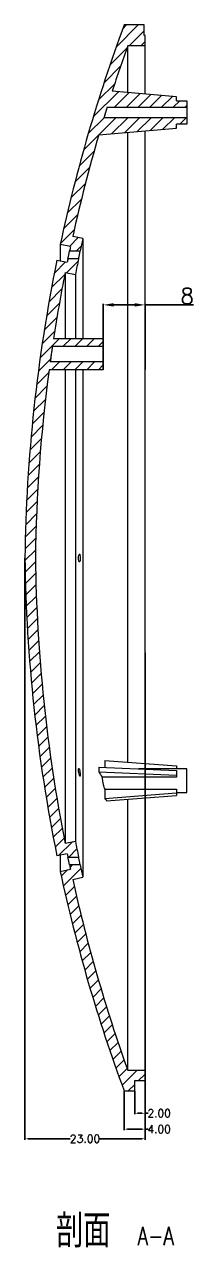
# Model space of a CAD drawing. Header units: inches. Extents: x 725 to 5279, y 573 to 1304.
# Drawn here: x 2531.1 to 2563.4, y 947.2 to 1181.2 of the extents above; entities that cross this region are included whole.
import ezdxf

# ---------------------------------------------------------------- set-up
doc = ezdxf.new("R2010")
doc.units = ezdxf.units.IN
doc.styles.add('SLDTEXTSTYLE1', font='TXT', dxfattribs={"width": 0.75, "bigfont": 'bigfont'})
doc.styles.add('SLDTEXTSTYLE3', font='TXT', dxfattribs={"width": 0.75, "bigfont": 'bigfont'})
doc.styles.get("Standard").update_dxf_attribs({"font": 'txt', "bigfont": 'gbcbig.shx'})
doc.dimstyles.new('2', dxfattribs={"dimtxt": 1.5, "dimasz": 0.6, "dimexe": 0.18, "dimexo": 0.0625, "dimgap": 0.09, "dimtad": 0, "dimtih": 1, "dimtoh": 1, "dimzin": 0, "dimdsep": 46, "dimtxsty": 'Standard', "dimcen": 0, "dimclrd": 3, "dimclre": 3, "dimadec": 0, "dimazin": 2, "dimtfac": 1, "dimtofl": 0, "dimtmove": 0, "dimatfit": 3, "dimfxl": 1, "dimtolj": 1, "dimtzin": 0, "dimarcsym": 0})
doc.dimstyles.new('3', dxfattribs={"dimtxt": 3, "dimasz": 2, "dimexe": 0.18, "dimexo": 0.0625, "dimgap": 0.2, "dimtad": 1, "dimzin": 12, "dimdsep": 46, "dimtxsty": 'Standard', "dimcen": 1, "dimclrd": 3, "dimclre": 3, "dimadec": 0, "dimazin": 0, "dimtfac": 1, "dimtofl": 0, "dimtmove": 0, "dimatfit": 3, "dimfxl": 1, "dimtolj": 1, "dimtzin": 0, "dimarcsym": 0})
pattern_1 = [(45, (0, 0), (-1.122532015133644, 1.122532015133644), [])]

# ---------------------------------------------------------------- blocks, each defined once
blk = doc.blocks.new('SW_NOTE_2')
at = {"color": 0, "linetype": 'Continuous', "lineweight": 0, "attachment_point": 2}
for s, insert, char_height, style in [('剖面', (8.334375000000005, 8.185580147551995), 6.35, 'SLDTEXTSTYLE1'), ('A-A', (22.23242989182472, 5.799029312625548), 3.5, 'SLDTEXTSTYLE3')]:
    blk.add_mtext(s, dxfattribs=dict(at, insert=insert, char_height=char_height, style=style))
blk = doc.blocks.new('*D98')
at = {"color": 3, "lineweight": -2}
for p, q in [((2531.152137817136, 1079.050385124267), (2531.152137817136, 967.7902256365917)), ((2554.152137817136, 1060.988237318586), (2554.152137817136, 967.7902256365917)), ((2531.752137817135, 967.9702256365917), (2539.812137817135, 967.9702256365917)), ((2553.552137817136, 967.9702256365917), (2545.492137817136, 967.9702256365917))]:
    blk.add_line(p, q, dxfattribs=at)
at = {"color": 3}
for points in [[(2531.752137817135, 968.0702256365918), (2531.752137817135, 967.8702256365917), (2531.152137817136, 967.9702256365917)], [(2553.552137817136, 968.0702256365918), (2553.552137817136, 967.8702256365917), (2554.152137817136, 967.9702256365917)]]:
    blk.add_solid(points, dxfattribs=at)
at = {"layer": 'Defpoints', "color": 0}
for p in [(2531.152137817136, 1079.112885124267), (2554.152137817136, 1061.050737318586), (2554.152137817136, 967.9702256365917)]:
    blk.add_point(p, dxfattribs=at)
at = {"color": 0, "insert": (2542.652137817136, 967.9702256365917), "char_height": 1.5, "attachment_point": 5}
blk.add_mtext('\\A1;23.00', dxfattribs=at)
blk = doc.blocks.new('*D99')
at = {"color": 3, "lineweight": -2}
for p, q in [((2554.152137817136, 979.6406202088356), (2554.152137817136, 972.675656378265)), ((2552.152137817136, 977.0503851242315), (2552.152137817136, 972.675656378265)), ((2552.752137817136, 972.8556563782649), (2553.552137817136, 972.8556563782649)), ((2554.152137817136, 972.8556563782649), (2554.752137817136, 972.8556563782649))]:
    blk.add_line(p, q, dxfattribs=at)
at = {"color": 3}
for points in [[(2552.752137817136, 972.955656378265), (2552.752137817136, 972.7556563782649), (2552.152137817136, 972.8556563782649)], [(2553.552137817136, 972.955656378265), (2553.552137817136, 972.7556563782649), (2554.152137817136, 972.8556563782649)]]:
    blk.add_solid(points, dxfattribs=at)
at = {"layer": 'Defpoints', "color": 0}
for p in [(2554.152137817136, 979.7031202088356), (2552.152137817136, 977.1128851242315), (2554.152137817136, 972.8556563782649)]:
    blk.add_point(p, dxfattribs=at)
at = {"color": 0, "insert": (2556.842137817136, 972.8556563782649), "char_height": 1.5, "attachment_point": 5}
blk.add_mtext('\\A1;2.00', dxfattribs=at)
blk = doc.blocks.new('*D100')
at = {"color": 3, "lineweight": -2}
for p, q in [((2550.152137817156, 977.050385124179), (2550.152137817156, 969.6288923232108)), ((2554.152137817136, 978.0791089245149), (2554.152137817136, 969.6288923232108)), ((2550.752137817155, 969.8088923232108), (2553.552137817136, 969.8088923232108)), ((2554.152137817136, 969.8088923232108), (2554.752137817136, 969.8088923232108))]:
    blk.add_line(p, q, dxfattribs=at)
at = {"color": 3}
for points in [[(2550.752137817155, 969.9088923232108), (2550.752137817155, 969.7088923232108), (2550.152137817156, 969.8088923232108)], [(2553.552137817136, 969.9088923232108), (2553.552137817136, 969.7088923232108), (2554.152137817136, 969.8088923232108)]]:
    blk.add_solid(points, dxfattribs=at)
at = {"layer": 'Defpoints', "color": 0}
for p in [(2550.152137817156, 977.112885124179), (2554.152137817136, 978.1416089245149), (2554.152137817136, 969.8088923232108)]:
    blk.add_point(p, dxfattribs=at)
at = {"color": 0, "insert": (2556.842137817136, 969.8088923232108), "char_height": 1.5, "attachment_point": 5}
blk.add_mtext('\\A1;4.00', dxfattribs=at)
blk = doc.blocks.new('*D112')
at = {"color": 3, "lineweight": -2}
for p, q in [((2546.152137817136, 1115.175385124232), (2546.152137817136, 1127.720126090589)), ((2548.152137817136, 1127.540126090589), (2552.152137817136, 1127.540126090589)), ((2554.152137817136, 1115.175385124232), (2554.152137817136, 1127.720126090589)), ((2554.152137817136, 1127.540126090589), (2563.418078225935, 1127.540126090589))]:
    blk.add_line(p, q, dxfattribs=at)
at = {"color": 3}
for points in [[(2548.152137817136, 1127.873459423923), (2548.152137817136, 1127.206792757256), (2546.152137817136, 1127.540126090589)], [(2552.152137817136, 1127.873459423923), (2552.152137817136, 1127.206792757256), (2554.152137817136, 1127.540126090589)]]:
    blk.add_solid(points, dxfattribs=at)
at = {"layer": 'Defpoints', "color": 0}
for p in [(2554.152137817136, 1127.540126090589), (2546.152137817136, 1115.112885124232), (2554.152137817136, 1115.112885124232)]:
    blk.add_point(p, dxfattribs=at)
at = {"color": 0, "insert": (2562.218078225935, 1129.240126090589), "char_height": 3, "attachment_point": 5}
blk.add_mtext('\\A1;8', dxfattribs=at)

msp = doc.modelspace()

# ---------------------------------------------------------------- hatches: boundary and pattern name
at = {"linetype": 'Continuous', "lineweight": 0}
h = msp.add_hatch(dxfattribs=at)
h.set_pattern_fill('ANSI31', color=4, scale=0.5, style=0)
h.set_pattern_definition(pattern_1)
edge = h.paths.add_edge_path(flags=0)
edge.add_arc((2835.234967912694, 1075.239612851529), 302.1074971075566, 162.6435590471385, 163.0405343827136, ccw=False)
edge.add_line((2546.883211192793, 1165.362885124232), (2562.152137817136, 1165.362885124232))
edge.add_line((2562.152137817136, 1165.362885124232), (2562.152137817136, 1166.612885124232))
edge.add_line((2562.152137817136, 1166.612885124232), (2560.152137817136, 1166.612885124232))
edge.add_line((2560.152137817136, 1166.612885124232), (2560.152137817136, 1167.362885124232))
edge.add_line((2560.152137817136, 1167.362885124232), (2547.862417914124, 1168.438096293654))
edge.add_arc((2835.234967912694, 1075.239612851529), 302.1074971075566, 160.2930968752425, 162.0314780792557, ccw=False)
edge.add_line((2550.821929876382, 1177.112885124232), (2554.152137817136, 1177.112885124232))
edge.add_line((2554.152137817136, 1177.112885124232), (2554.152137817136, 1179.112885124232))
edge.add_line((2554.152137817136, 1179.112885124232), (2553.952137817136, 1179.112885124232))
edge.add_line((2553.952137817136, 1179.112885124232), (2553.952137817136, 1181.112885124232))
edge.add_line((2553.952137817136, 1181.112885124232), (2550.152137817136, 1181.112885124232))
edge.add_arc((2835.234967912694, 1075.239612851529), 304.1074971075566, 159.6261497591161, 167.8755862298603)
edge.add_line((2537.910944520369, 1139.112885124232), (2539.866332179143, 1138.69281476832))
edge.add_arc((2835.234967912694, 1075.239612851529), 302.1074971075566, 167.8755862298603, 168.0365281163747)
edge.add_line((2539.689259809106, 1137.862885124232), (2541.733970316398, 1137.862885124232))
edge.add_arc((2835.234967912694, 1075.239612851529), 300.1074971075566, 167.4937483605428, 167.9556088354194, ccw=False)
edge.add_line((2542.248305890334, 1140.226732322677), (2540.292875095658, 1140.646811945352))
edge.add_arc((2835.234967912694, 1075.239612851529), 302.1074971075566, 163.69395917008, 167.496276225425, ccw=False)
edge.add_line((2545.279534825814, 1160.061700965369), (2560.152137817136, 1161.362885124231))
edge.add_line((2560.152137817136, 1161.362885124232), (2560.152137817136, 1162.112885124232))
edge.add_line((2560.152137817136, 1162.112885124232), (2562.152137817136, 1162.112885124232))
edge.add_line((2562.152137817136, 1162.112885124232), (2562.152137817136, 1163.362885124232))
edge.add_line((2562.152137817136, 1163.362885124232), (2546.265715755057, 1163.36288512423))
h = msp.add_hatch(dxfattribs=at)
h.set_pattern_fill('ANSI31', color=4, scale=0.5, style=0)
h.set_pattern_definition(pattern_1)
edge = h.paths.add_edge_path(flags=0)
edge.add_arc((2835.234967912694, 1075.239612851529), 304.1074971075566, 168.4530853159077, 179.2702312284993)
edge.add_arc((2835.234967912694, 1082.986157396933), 304.1074971075566, 180.7297687715015, 191.5469146840931)
edge.add_line((2537.282262739816, 1022.112885124232), (2539.241785000903, 1022.513225614694))
edge.add_arc((2835.234967912694, 1082.986157396933), 302.1074971075566, 191.5469146840931, 191.6728302945046)
edge.add_line((2539.375397516079, 1021.862885124232), (2541.417923807287, 1021.862885124232))
edge.add_arc((2835.234967912694, 1082.986157396933), 300.1074971075566, 191.1650768147757, 191.7517269645966, ccw=False)
edge.add_line((2540.807496245257, 1024.874422371357), (2538.847930757058, 1024.474073049373))
edge.add_arc((2835.234967912694, 1082.986157396933), 302.1074971075566, 180.7346002214765, 191.1676046796579, ccw=False)
edge.add_arc((2835.234967912694, 1075.239612851529), 302.1074971075566, 172.4157608359285, 179.2653997785227, ccw=False)
edge.add_line((2535.770342344232, 1115.112885124232), (2546.152137817136, 1115.112885124232))
edge.add_line((2546.152137817136, 1115.112885124232), (2546.152137817136, 1116.612885124232))
edge.add_line((2546.152137817136, 1116.612885124232), (2535.973891008194, 1116.61288512423))
edge.add_arc((2835.234967912694, 1075.239612851529), 302.1074971075566, 171.5538920701616, 172.1286728118034, ccw=False)
edge.add_line((2536.403991411922, 1119.612885124232), (2546.152137817136, 1119.612885124232))
edge.add_line((2546.152137817136, 1119.612885124232), (2546.152137817136, 1121.112885124232))
edge.add_line((2546.152137817136, 1121.112885124232), (2536.630576284595, 1121.112885124232))
edge.add_arc((2835.234967912694, 1075.239612851529), 302.1074971075566, 168.8323953203413, 171.2661839990788, ccw=False)
edge.add_line((2538.847930757058, 1133.75169719909), (2540.807496245257, 1133.351347877106))
edge.add_arc((2835.234967912694, 1075.239612851529), 300.1074971075566, 168.2482730354025, 168.8349231852235, ccw=False)
edge.add_line((2541.417923807286, 1136.362885124232), (2539.375397516079, 1136.362885124232))
edge.add_arc((2835.234967912694, 1075.239612851529), 302.1074971075566, 168.3271697054962, 168.4530853159077)
edge.add_line((2539.241785000903, 1135.712544633769), (2537.282262739815, 1136.112885124231))
h = msp.add_hatch(dxfattribs=at)
h.set_pattern_fill('ANSI31', color=4, scale=0.5, style=0)
h.set_pattern_definition(pattern_1)
edge = h.paths.add_edge_path(flags=0)
edge.add_arc((2835.234967912694, 1082.986157396933), 304.1074971075566, 192.1244137701406, 200.3738502408847)
edge.add_line((2550.152137817136, 977.1128851242315), (2552.152137817136, 977.1128851242315))
edge.add_line((2552.152137817136, 977.1128851242315), (2552.152137817136, 979.1128851242315))
edge.add_line((2552.152137817136, 979.1128851242315), (2554.152137817136, 979.1128851242315))
edge.add_line((2554.152137817136, 979.1128851242315), (2554.152137817136, 981.1128851242315))
edge.add_line((2554.152137817136, 981.1128851242315), (2550.821929876383, 981.1128851242315))
edge.add_arc((2835.234967912694, 1082.986157396933), 302.1074971075566, 192.5037237745742, 199.7069031247567, ccw=False)
edge.add_line((2540.292875095658, 1017.578958303111), (2542.248305890334, 1017.999037925785))
edge.add_arc((2835.234967912694, 1082.986157396933), 300.1074971075566, 192.0443911645797, 192.5062516394564, ccw=False)
edge.add_line((2541.733970316398, 1020.362885124232), (2539.689259809105, 1020.362885124232))
edge.add_arc((2835.234967912694, 1082.986157396933), 302.1074971075566, 191.9634718836261, 192.1244137701406)
edge.add_line((2539.866332179142, 1019.532955480143), (2537.910944520369, 1019.112885124232))

# ---------------------------------------------------------------- linework, layer by layer
at = {"color": 7, "linetype": 'Continuous', "lineweight": 15}
for p, q in [((2553.952137817136, 1181.112885124232), (2550.152137817136, 1181.112885124232)), ((2553.952137817136, 1179.112885124232), (2553.952137817136, 1181.112885124232)), ((2554.152137817136, 1179.112885124232), (2553.952137817136, 1179.112885124232)), ((2554.152137817136, 1177.112885124232), (2554.152137817136, 1179.112885124232)), ((2554.152137817136, 1177.112885124232), (2550.821929876382, 1177.112885124232)), ((2550.821929876382, 1168.179172547387), (2550.821929876382, 1177.112885124232)), ((2554.152137817136, 1167.887817105387), (2554.152137817136, 1177.112885124232)), ((2560.152137817136, 1167.362885124232), (2547.862417914124, 1168.438096293654)), ((2560.152137817136, 1166.612885124232), (2560.152137817136, 1167.362885124232)), ((2560.152137817136, 1166.612885124232), (2562.152137817136, 1166.612885124232)), ((2562.152137817136, 1166.612885124232), (2562.152137817136, 1165.362885124232)), ((2562.152137817136, 1163.362885124232), (2546.265715755057, 1163.36288512423)), ((2546.883211192793, 1165.362885124232), (2562.152137817136, 1165.362885124232)), ((2562.152137817136, 1165.362885124232), (2562.152137817136, 1163.362885124232)), ((2562.152137817136, 1163.362885124232), (2562.152137817136, 1162.112885124232)), ((2545.279534825814, 1160.061700965369), (2560.152137817136, 1161.362885124232)), ((2562.152137817136, 1162.112885124232), (2560.152137817136, 1162.112885124232)), ((2560.152137817136, 1161.362885124232), (2560.152137817136, 1162.112885124232)), ((2550.821929876382, 1040.042886980828), (2550.821929876382, 1160.546597701076)), ((2554.152137817136, 1039.790565766525), (2554.152137817136, 1160.837953143076)), ((2542.248305890334, 1140.226732322677), (2540.292875095658, 1140.646811945352)), ((2542.248305890334, 1140.226732322677), (2542.248305890334, 1121.112885124232)), ((2539.866332179142, 1138.69281476832), (2537.910944520369, 1139.112885124232)), ((2537.910944520369, 1139.112885124232), (2537.910944520369, 1135.984442198438)), ((2539.689259809106, 1137.862885124232), (2541.733970316398, 1137.862885124232)), ((2537.282262739816, 1136.112885124232), (2539.241785000903, 1135.712544633769)), ((2541.417923807286, 1136.362885124232), (2539.375397516079, 1136.362885124232)), ((2538.847930757058, 1133.75169719909), (2538.847930757058, 1121.112885124232)), ((2538.847930757058, 1133.75169719909), (2540.807496245257, 1133.351347877106)), ((2540.807496245257, 1133.351347877106), (2540.807496245257, 1121.112885124232)), ((2536.630576284595, 1121.112885124232), (2546.152137817136, 1121.112885124232)), ((2546.152137817136, 1121.112885124232), (2546.152137817136, 1119.612885124232)), ((2536.403991411922, 1119.612885124232), (2546.152137817136, 1119.612885124232)), ((2546.152137817136, 1119.612885124232), (2546.152137817136, 1116.612885124232)), ((2546.152137817136, 1116.612885124232), (2535.973891008194, 1116.61288512423)), ((2546.152137817136, 1116.612885124232), (2546.152137817136, 1115.112885124232)), ((2546.152137817136, 1115.112885124232), (2535.770342344232, 1115.112885124232)), ((2538.847930757058, 1115.112885124232), (2538.847930757058, 1024.474073049373)), ((2540.807496245257, 1115.112885124232), (2540.807496245257, 1024.874422371357)), ((2542.248305890334, 1115.112885124232), (2542.248305890334, 1017.999037925785)), ((2546.450583167474, 1040.374092578002), (2560.152137817136, 1039.335961335586)), ((2560.152137817136, 1039.335961335586), (2560.152137817136, 1038.737885124232)), ((2545.279998419171, 1039.071469625974), (2560.152137817136, 1038.420897826124)), ((2545.279998419166, 1038.205444222189), (2560.152137817136, 1037.554872422339)), ((2560.152137817136, 1037.151742970764), (2545.904819536028, 1037.151742970764)), ((2562.152137817136, 1038.737885124232), (2552.905775023769, 1038.737885124232)), ((2560.152137817136, 1038.420897826124), (2560.152137817136, 1037.554872422339)), ((2560.152137817136, 1037.554872422339), (2560.152137817136, 1037.151742970764)), ((2562.152137817136, 1034.237885124232), (2562.152137817136, 1038.737885124232)), ((2546.427379690625, 1034.838049605029), (2560.152137817136, 1034.838049605035)), ((2560.152137817136, 1034.838049605035), (2560.152137817136, 1034.139808912879)), ((2546.450583167472, 1033.101677670462), (2560.152137817136, 1034.139808912879)), ((2546.758938215015, 1032.625040932282), (2560.152137817136, 1033.639808912879)), ((2550.821929876382, 981.1128851242315), (2550.821929876382, 1032.932883267636)), ((2554.152137817136, 981.1128851242315), (2554.152137817136, 1033.185204481939)), ((2560.152137817136, 1034.237885124232), (2562.152137817136, 1034.237885124232)), ((2560.152137817136, 1034.139808912879), (2560.152137817136, 1033.639808912879)), ((2540.807496245257, 1024.874422371357), (2538.847930757058, 1024.474073049373)), ((2539.241785000903, 1022.513225614694), (2537.282262739816, 1022.112885124232)), ((2537.910944520369, 1022.241328050025), (2537.910944520369, 1019.112885124232)), ((2539.375397516079, 1021.862885124232), (2541.417923807286, 1021.862885124232)), ((2537.910944520369, 1019.112885124232), (2539.866332179142, 1019.532955480143)), ((2541.733970316398, 1020.362885124232), (2539.689259809106, 1020.362885124232)), ((2540.292875095658, 1017.578958303111), (2542.248305890334, 1017.999037925785)), ((2550.821929876382, 981.1128851242315), (2554.152137817136, 981.1128851242315)), ((2554.152137817136, 979.1128851242315), (2554.152137817136, 981.1128851242315)), ((2552.152137817136, 979.1128851242315), (2554.152137817136, 979.1128851242315)), ((2552.152137817136, 977.1128851242315), (2552.152137817136, 979.1128851242315)), ((2550.152137817136, 977.1128851242315), (2552.152137817136, 977.1128851242315))]:
    msp.add_line(p, q, dxfattribs=at)
for centre, radius, start, end in [((2835.234967912694, 1075.239612851529), 304.1074971075566, 159.6261497591056, 167.8755862298595), ((2835.234967912694, 1075.239612851529), 302.1074971075566, 160.2930968752445, 162.0314780792469), ((2835.234967912694, 1075.239612851529), 302.1074971075566, 162.6435590471362, 163.0405343827232), ((2835.234967912694, 1075.239612851529), 302.1074971075566, 163.693959170087, 167.4962762254297), ((2835.234967912694, 1075.239612851529), 300.1074971075566, 167.4937483605451, 167.9556088354163), ((2835.234967912694, 1075.239612851529), 302.1074971075566, 167.8755862298595, 168.0365281163751), ((2835.234967912694, 1075.239612851529), 304.1074971075566, 168.4530853159135, 179.2702312285061), ((2835.234967912694, 1075.239612851529), 302.1074971075566, 168.3271697054961, 168.4530853159135), ((2835.234967912694, 1075.239612851529), 300.1074971075566, 168.2482730354041, 168.8349231852318), ((2835.234967912694, 1075.239612851529), 302.1074971075566, 168.8323953203424, 171.2661839990876), ((2835.234967912694, 1075.239612851529), 302.1074971075566, 171.5538920701697, 172.1286728117972), ((2835.234967912694, 1075.239612851529), 302.1074971075566, 172.4157608359221, 179.2653997785171), ((2835.234967912694, 1082.986157396933), 304.1074971075566, 180.7297687714939, 191.5469146840999), ((2835.234967912694, 1082.986157396933), 302.1074971075566, 180.7346002214829, 191.1676046796576), ((2835.234967912694, 1082.986157396933), 300.1074971075566, 191.1650768147682, 191.7517269645959), ((2835.234967912694, 1082.986157396933), 302.1074971075566, 191.5469146840999, 191.6728302945039), ((2835.234967912694, 1082.986157396933), 304.1074971075567, 192.1244137701406, 200.3738502408944), ((2835.234967912694, 1082.986157396933), 302.1074971075566, 191.9634718836249, 192.1244137701406), ((2835.234967912694, 1082.986157396933), 300.1074971075566, 192.0443911645837, 192.5062516394549), ((2835.234967912694, 1082.986157396933), 302.1074971075567, 192.5037237745703, 199.7069031247555)]:
    msp.add_arc(centre, radius, start, end, dxfattribs=at)
for points, knots in [([(2546.883211192793, 1165.362885124232), (2546.883211192793, 1165.362885124232), (2546.874715098021, 1165.335383342514), (2546.842581022881, 1165.2313587236), (2546.818908044072, 1165.154722140312), (2546.761293570024, 1164.968188410124), (2546.726888258007, 1164.856789151529), (2546.653390464717, 1164.618787363048), (2546.613736684236, 1164.490367095837), (2546.534805891097, 1164.234718023592), (2546.495366203578, 1164.106962477558), (2546.42157064448, 1163.867896047772), (2546.387683111339, 1163.758102691936), (2546.32958618661, 1163.569859761119), (2546.306302094365, 1163.494408641316), (2546.274081805606, 1163.38999738041), (2546.265715755058, 1163.362885124232), (2546.265715755058, 1163.362885124232)], [0, 0, 0, 0, 0.1249999999999999, 0.1249999999999999, 0.2499999999999999, 0.2499999999999999, 0.3749999999999998, 0.3749999999999998, 0.4999999999999998, 0.4999999999999998, 0.6249999999999998, 0.6249999999999998, 0.7499999999999997, 0.7499999999999997, 0.8749999999999998, 0.8749999999999998, 1, 1, 1, 1]), ([(2539.375397516079, 1136.362885124232), (2539.375397516079, 1136.362885124232), (2539.37959073344, 1136.382919195613), (2539.395551354106, 1136.459177424108), (2539.407305142145, 1136.515336659383), (2539.451346483796, 1136.725775768574), (2539.491861673136, 1136.919381091779), (2539.552790724768, 1137.210572713595), (2539.573173414372, 1137.307991011991), (2539.610735655176, 1137.487526722175), (2539.628232581384, 1137.571161009062), (2539.657266572346, 1137.709946141717), (2539.669128505829, 1137.766649736361), (2539.685049714141, 1137.842758801352), (2539.689259809106, 1137.862885124231), (2539.689259809106, 1137.862885124232)], [0, 0, 0, 0, 0.1250000000000019, 0.1250000000000019, 0.2500000000000038, 0.2500000000000038, 0.5000000000000079, 0.5000000000000079, 0.6250000000000059, 0.6250000000000059, 0.7500000000000039, 0.7500000000000039, 0.8750000000000019, 0.8750000000000019, 1, 1, 1, 1]), ([(2541.417923807286, 1136.362885124232), (2541.417923807286, 1136.362885124232), (2541.42215122367, 1136.382943157957), (2541.438217609254, 1136.459176724344), (2541.450070185865, 1136.515416954875), (2541.494372531466, 1136.725641317731), (2541.535171014719, 1136.919253630338), (2541.596562262981, 1137.210626467752), (2541.617064982845, 1137.307941072003), (2541.65490152372, 1137.487537500781), (2541.672512684718, 1137.57113568881), (2541.701751671942, 1137.709934073055), (2541.71369941793, 1137.766652792957), (2541.729727902351, 1137.842744617075), (2541.733970316398, 1137.862885124231), (2541.733970316398, 1137.862885124232)], [0, 0, 0, 0, 0.1250000000000047, 0.1250000000000047, 0.2500000000000094, 0.2500000000000094, 0.5000000000000123, 0.5000000000000123, 0.6250000000000092, 0.6250000000000092, 0.7500000000000061, 0.7500000000000061, 0.8750000000000031, 0.8750000000000031, 1, 1, 1, 1]), ([(2536.403991411922, 1119.612885124232), (2536.403991411922, 1119.612885124232), (2536.398314820987, 1119.57318256691), (2536.382135519394, 1119.4600535305), (2536.375370749377, 1119.412756238007), (2536.359657728621, 1119.30291249446), (2536.350746857021, 1119.240627232895), (2536.330832438044, 1119.101455960239), (2536.319775352388, 1119.024196273309), (2536.296488198981, 1118.861517102341), (2536.284154515113, 1118.775373306338), (2536.245025700594, 1118.502148936746), (2536.217244492869, 1118.308250628626), (2536.17506438211, 1118.014020560583), (2536.161181382164, 1117.917205239017), (2536.133762747017, 1117.726047955848), (2536.120100602363, 1117.630824817054), (2536.094184623505, 1117.450240649535), (2536.081835510794, 1117.364214888759), (2536.058372781637, 1117.200807694252), (2536.04730729933, 1117.123761920182), (2536.017458406374, 1116.915972993187), (2536.001277406222, 1116.803389699737), (2535.979609952387, 1116.652656086964), (2535.973891008194, 1116.612885124232), (2535.973891008194, 1116.612885124232)], [0, 0, 0, 0, 0.1250000000000007, 0.1250000000000007, 0.1875000000000011, 0.1875000000000011, 0.2500000000000014, 0.2500000000000014, 0.3125000000000018, 0.3125000000000018, 0.3750000000000022, 0.3750000000000022, 0.4999999999999986, 0.4999999999999986, 0.5624999999999988, 0.5624999999999988, 0.624999999999999, 0.624999999999999, 0.6874999999999993, 0.6874999999999993, 0.7499999999999996, 0.7499999999999996, 0.8749999999999997, 0.8749999999999997, 1, 1, 1, 1]), ([(2541.469671288494, 1078.557886375598), (2541.485108292527, 1078.491304661019), (2541.502913869535, 1078.440713582786), (2541.541587593967, 1078.37437607042), (2541.562184222536, 1078.359488664183), (2541.623369068726, 1078.371647749164), (2541.663613759335, 1078.45894701022), (2541.705677112082, 1078.673587214698), (2541.716884707422, 1078.759573990285), (2541.731342091946, 1078.944654218144), (2541.734705585721, 1079.044520083275), (2541.732090621252, 1079.343087749679), (2541.712813858002, 1079.535869003238), (2541.651789247651, 1079.799421897105), (2541.610216568312, 1079.870166223664), (2541.528795178093, 1079.854349096802), (2541.488616476211, 1079.76817222853), (2541.432053708523, 1079.480072922693), (2541.416317379304, 1079.28013948931), (2541.419804466509, 1078.883166173755), (2541.438797280426, 1078.691049804755), (2541.469671288494, 1078.557886375598)], [0, 0, 0, 0, 0.06249999999999993, 0.06249999999999993, 0.1249999999999999, 0.1249999999999999, 0.2499999999999999, 0.2499999999999999, 0.3125000000000001, 0.3125000000000001, 0.3750000000000001, 0.3750000000000001, 0.5000000000000001, 0.5000000000000001, 0.6250000000000001, 0.6250000000000001, 0.75, 0.75, 0.875, 0.875, 1, 1, 1, 1]), ([(2546.450583167474, 1040.374092578002), (2546.44482028328, 1040.028120900658), (2546.437308140173, 1039.577133397988), (2546.432631281291, 1039.126118350416), (2546.431542239594, 1039.021096111054)], [0, 0, 0, 0, 0.7671424935190838, 1, 1, 1, 1]), ([(2541.581607925021, 1037.551773310777), (2541.602243691253, 1037.484991256409), (2541.62233999482, 1037.433395708822), (2541.659847982325, 1037.364451920492), (2541.676912093379, 1037.348048125401), (2541.705202643517, 1037.354035528112), (2541.71648147424, 1037.37673458488), (2541.731126339397, 1037.457902219801), (2541.734611423675, 1037.517252060439), (2541.733128842583, 1037.661911332101), (2541.72818394748, 1037.748278241863), (2541.710733464191, 1037.933923965282), (2541.698371353815, 1038.032452437178), (2541.667696256505, 1038.230284221727), (2541.649920036849, 1038.326200702013), (2541.611381368578, 1038.503260068656), (2541.590775763061, 1038.583414670985), (2541.52961918956, 1038.781407166402), (2541.489232037879, 1038.856120688592), (2541.446849479073, 1038.847489762893), (2541.435524346179, 1038.824999890151), (2541.420789195058, 1038.743806920194), (2541.41728637273, 1038.685143071489), (2541.419487575194, 1038.466282934145), (2541.438520091928, 1038.265834336302), (2541.499161371406, 1037.874748010954), (2541.540336392558, 1037.685337419513), (2541.581607925021, 1037.551773310777)], [0, 0, 0, 0, 0.06250000000000056, 0.06250000000000056, 0.1250000000000011, 0.1250000000000011, 0.1875000000000017, 0.1875000000000017, 0.2500000000000022, 0.2500000000000022, 0.3125000000000028, 0.3125000000000028, 0.3750000000000033, 0.3750000000000033, 0.4375000000000039, 0.4375000000000039, 0.5000000000000044, 0.5000000000000044, 0.6250000000000053, 0.6250000000000053, 0.6875000000000034, 0.6875000000000034, 0.7500000000000016, 0.7500000000000016, 0.8750000000000008, 0.8750000000000008, 1, 1, 1, 1]), ([(2545.904819536027, 1037.151742970764), (2545.919496595641, 1036.947108417165), (2545.943723594079, 1036.731481417707), (2546.007536632927, 1036.307379750194), (2546.047987984107, 1036.093171196608), (2546.139976642931, 1035.689219796994), (2546.192682822067, 1035.494113349335), (2546.30499665346, 1035.139955316113), (2546.36514774027, 1034.978653976618), (2546.427379690625, 1034.838049605035)], [0, 0, 0, 0, 0.25, 0.25, 0.5, 0.5, 0.75, 0.75, 1, 1, 1, 1]), ([(2539.689259809106, 1020.362885124232), (2539.689259809106, 1020.362885124232), (2539.671868902659, 1020.446023637479), (2539.628154663795, 1020.654981689916), (2539.610784834337, 1020.738008481119), (2539.572918829484, 1020.918996056396), (2539.552766135967, 1021.01531508368), (2539.511800275612, 1021.211098717379), (2539.491642797318, 1021.307429635515), (2539.453859432246, 1021.487984032985), (2539.436474742116, 1021.571054905449), (2539.4073569015, 1021.7101862623), (2539.395517743074, 1021.76675341499), (2539.379610249724, 1021.842757805496), (2539.375397516079, 1021.862885124232), (2539.375397516079, 1021.862885124232)], [0, 0, 0, 0, 0.2500000000000001, 0.2500000000000001, 0.375, 0.375, 0.5, 0.5, 0.625, 0.625, 0.75, 0.75, 0.8750000000000001, 0.8750000000000001, 1, 1, 1, 1]), ([(2541.733970316398, 1020.362885124232), (2541.733970316398, 1020.362885124232), (2541.716470511985, 1020.445965389188), (2541.657734732882, 1020.72478595139), (2541.617070935712, 1020.917806359712), (2541.555291883573, 1021.211019669844), (2541.534956741912, 1021.307528158914), (2541.496953487784, 1021.487878758425), (2541.479424810254, 1021.571059160159), (2541.450120819873, 1021.710113015715), (2541.438188655809, 1021.766730906038), (2541.422168803443, 1021.842743675639), (2541.417923807286, 1021.862885124232), (2541.417923807286, 1021.862885124232)], [0, 0, 0, 0, 0.2499999999999998, 0.2499999999999998, 0.4999999999999996, 0.4999999999999996, 0.6249999999999997, 0.6249999999999997, 0.7499999999999998, 0.7499999999999998, 0.8749999999999999, 0.8749999999999999, 1, 1, 1, 1])]:
    msp.add_open_spline(points, degree=3, knots=knots, dxfattribs=at)
for points in [[(2545.279998419171, 1039.071469625974), (2545.279380295538, 1038.782822030916), (2545.279380295538, 1038.494145896057), (2545.279998419171, 1038.205444222189)], [(2545.27999841917, 1038.20544422219), (2545.485701472976, 1037.853857463062), (2545.693984477539, 1037.502607557169), (2545.904819536027, 1037.151742970764)], [(2546.427379690625, 1034.838049605029), (2546.432688512781, 1034.259220556571), (2546.4404236842, 1033.680403829644), (2546.450583167474, 1033.101677670462)], [(2546.450583167472, 1033.101677670462), (2546.55279121531, 1032.942665681514), (2546.655576542454, 1032.783786289664), (2546.758938215015, 1032.625040932282)]]:
    msp.add_open_spline(points, degree=3, dxfattribs=at)

# ---------------------------------------------------------------- block references
at = {"color": 7, "linetype": 'Continuous', "lineweight": 0}
msp.add_blockref('SW_NOTE_2', (2533.957277008584, 945.3269820906171), dxfattribs=at)

# ---------------------------------------------------------------- dimensions: what is measured, and where the dimension line sits
dim = msp.add_linear_dim(base=(2554.152137817136, 1127.540126090589), p1=(2546.152137817136, 1115.112885124232), p2=(2554.152137817136, 1115.112885124232), dimstyle='3')
dim.commit()
dim.dimension.update_dxf_attribs({"geometry": '*D112', "text_midpoint": (2562.218078225935, 1127.540126090589), "dimtype": 160})
for base, p1, p2, picture, middle in [((2554.152137817136, 967.9702256365917), (2531.152137817136, 1079.112885124267), (2554.152137817136, 1061.050737318586), '*D98', (2542.652137817136, 967.9702256365917)), ((2554.152137817136, 972.8556563782649), (2552.152137817136, 977.1128851242315), (2554.152137817136, 979.7031202088356), '*D99', (2556.842137817136, 972.8556563782649)), ((2554.152137817136, 969.8088923232108), (2550.152137817156, 977.112885124179), (2554.152137817136, 978.1416089245149), '*D100', (2556.842137817136, 969.8088923232108))]:
    dim = msp.add_linear_dim(base=base, p1=p1, p2=p2, dimstyle='2')
    dim.commit()
    dim.dimension.update_dxf_attribs({"geometry": picture, "text_midpoint": middle})

doc.saveas('drawing.dxf')
